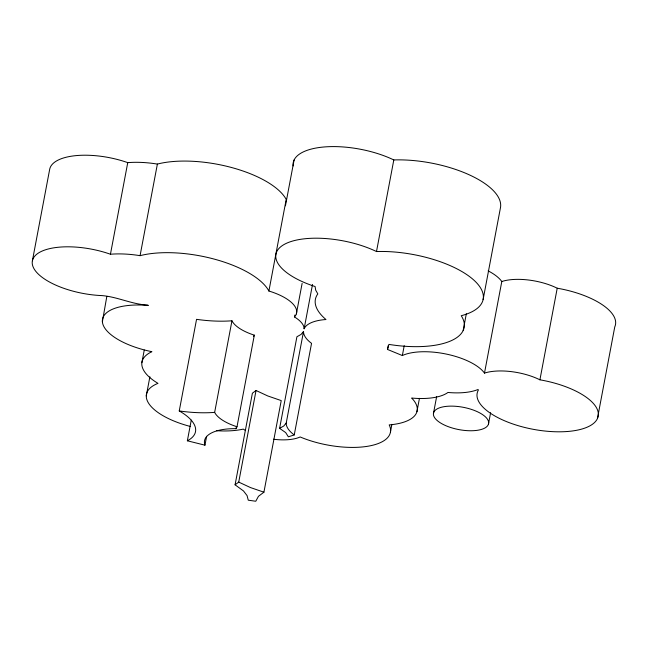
<?xml version="1.0" encoding="UTF-8"?>
<svg xmlns="http://www.w3.org/2000/svg" width="648" height="648" viewBox="0 0 648 648"><rect width="100%" height="100%" fill="white"/><g stroke="black" fill="none" stroke-linecap="round" stroke-linejoin="round"><path stroke-width="0.97" d="M102.384 321.748L106.815 296.452M32.4 260.763L49.71 169.16A55.639 22.542 10.7 0 1 127.745 162.64A58.976 23.895 10.7 0 1 157.383 164.074A77.995 31.598 10.7 0 1 232.373 167.735A77.995 31.598 10.7 0 1 286.205 199.43L268.904 291.025A42.063 17.042 10.7 0 1 294.484 316.953A37.066 15.017 10.7 0 1 304.139 328.763A43.335 17.561 10.7 0 1 325.968 319.529A75.695 30.667 10.7 0 1 317.82 293.892L315.698 290.166L315.098 286.521A63.229 25.612 10.7 0 1 284.018 244.539A63.229 25.612 10.7 0 1 376.496 251.546A76.529 31.007 10.7 0 1 469.905 276.85A76.529 31.007 10.7 0 1 461.23 315.714A75.695 30.667 10.7 0 1 388.897 344.396L387.504 349.45L402.351 355.541A46.85 18.978 10.7 0 1 446.909 354.205A46.85 18.978 10.7 0 1 484.485 373.11A40.451 16.386 10.7 0 1 539.914 379.817A61.584 24.948 10.7 0 1 598.064 416.713A61.584 24.948 10.7 0 1 528.088 428.255A61.584 24.948 10.7 0 1 478.427 389.958L478.005 389.497A46.85 18.978 10.7 0 1 447.946 392.461A48.568 19.675 10.7 0 1 411.65 398.042A56.57 22.915 10.7 0 1 389.197 424.894A59.746 24.203 10.7 0 1 365.513 446.594A59.746 24.203 10.7 0 1 300.17 436.963A36.005 14.588 10.7 0 1 273.399 439.231M190.358 426.457A58.725 23.79 10.7 0 1 157.991 383.365A59.883 24.26 10.7 0 1 151.916 351.686A56.133 22.745 10.7 0 1 102.376 321.716A56.133 22.745 10.7 0 1 148.335 305.435L147.631 305.103C131.884 304.301 117.636 296.881 102.052 295.601A55.639 22.542 10.7 0 1 32.392 260.796A55.639 22.542 10.7 0 1 110.444 254.235L127.745 162.64M110.444 254.235A58.976 23.895 10.7 0 1 140.073 255.668L157.383 164.074M141.863 362.702L144.261 350.033M146.286 395.863L149.891 376.78M179.245 410.937L196.555 319.334A77.995 31.598 10.7 0 0 231.96 320.784A37.066 15.017 10.7 0 0 254.316 335.162L237.006 426.757L236.034 428.676A47.385 19.197 10.7 0 0 204.946 445.176L187.361 440.786A56.133 22.745 10.7 0 0 179.245 410.937A77.995 31.598 10.7 0 0 214.65 412.379A37.066 15.017 10.7 0 0 237.006 426.757M187.361 440.786L191.265 420.106M204.946 445.176L206.623 436.315M214.65 412.379L231.96 320.784M236.034 428.676L236.399 426.765M285.436 205.813L294.095 160.016M235.078 484.817L252.388 393.215L256.041 390.501L267.778 395.96L281.232 400.594L263.922 492.188L258.463 496.303L255.774 501.244L248.265 500.199L247.066 495.59L243.486 490.949L235.078 484.817L238.731 482.096L256.041 390.501M294.484 316.953L294.848 315.041M296.363 313.883L302.13 283.354M279.604 428.352L296.914 336.758L301.069 334.425L303.523 331.484A43.335 17.561 10.7 0 0 311.55 343.351L294.241 434.946L288.36 436.801L285.679 432.58L279.604 428.352L283.767 426.02L286.214 423.079L303.523 331.484M304.139 328.763L312.514 284.44M376.496 251.546L393.806 159.943A63.229 25.612 10.7 0 0 326.632 146.788A63.229 25.612 10.7 0 0 293.139 165.961M387.504 349.45L388.249 345.506M402.351 355.541L404.214 345.692M390.42 432.224L391.902 424.351M416.923 411.683L419.45 398.326M433.601 412.711L436.663 396.495M463.166 330.48L466.333 313.737M483.1 299.635L500.402 208.032A76.529 31.007 10.7 0 0 393.806 159.943M484.485 373.11L501.795 281.516A46.85 18.978 10.7 0 0 488.163 270.872M488.446 424.173A28.042 11.364 10.7 0 0 450.271 406.134A28.042 11.364 10.7 0 0 444.358 425.023A28.042 11.364 10.7 0 0 488.446 424.173L490.609 412.719M539.914 379.817L557.223 288.214A40.451 16.386 10.7 0 0 501.795 281.516M597.448 418.511L614.758 326.916A61.584 24.948 10.7 0 0 557.223 288.214M253.668 336.442L254.316 335.162M263.922 492.188L250.468 487.563L238.731 482.096M140.073 255.668A77.995 31.598 10.7 0 1 215.063 259.33A77.995 31.598 10.7 0 1 268.904 291.025M294.241 434.946A43.335 17.561 10.7 0 1 286.214 423.079M245.584 430.531A36.005 14.588 10.7 0 1 243.292 429.106A58.725 23.79 10.7 0 1 216.626 430.709"/></g></svg>
